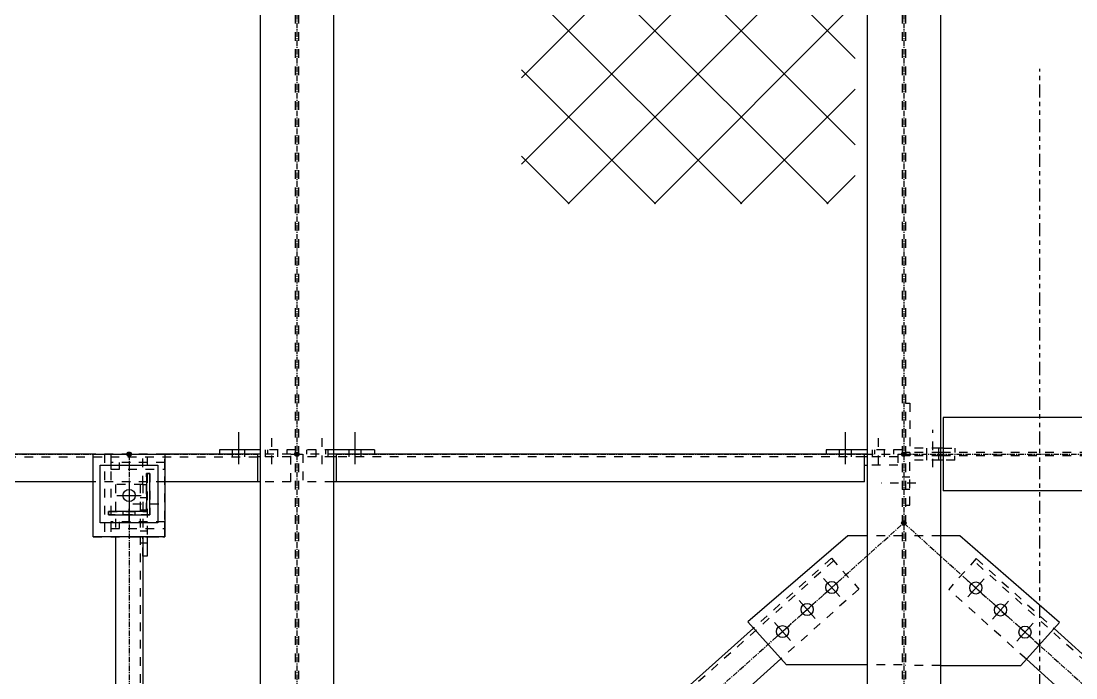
# Model space of a CAD drawing. Header units: inches. Extents: x 209270 to 234360, y -180214 to -150194.
# Drawn here: x 220911 to 222828, y -164670 to -163477 of the extents above; entities that cross this region are included whole.
import ezdxf

# ---------------------------------------------------------------- set-up
doc = ezdxf.new("R2010")
doc.units = ezdxf.units.IN
doc.header["$LTSCALE"] = 10
doc.header["$MEASUREMENT"] = 0
for name, pattern in [('CENTER', [2, 1.25, -0.25, 0.25, -0.25]), ('DXK_LINE_DOT2', [3.9198, 1.9599, -1.9599]), ('DXK_LINE_DOT5', [7.8785, 2.979, -0.9799, 0.9799, -0.9799, 0.9799, -0.9799]), ('PHANTOM', [2.5, 1.25, -0.25, 0.25, -0.25, 0.25, -0.25])]:
    doc.linetypes.add(name, pattern=pattern)
doc.layers.get('0').update_dxf_attribs({"color": 1})
for name, color, linetype in [('_BLUE_0', 5, 'Continuous'), ('_BLUE_1', 5, 'Continuous'), ('_BLUE_2', 5, 'Continuous'), ('_BLUE_4', 5, 'Continuous')]:
    doc.layers.add(name, color=color, linetype=linetype)
doc.layers.add('PANTHOM', color=1, linetype='PHANTOM', lineweight=0)

# ---------------------------------------------------------------- blocks, each defined once
blk = doc.blocks.new('MECH_DRAWING')
at = {"layer": 'PANTHOM'}
h = blk.add_hatch(dxfattribs=at)
h.set_pattern_fill('ANSI37', color=256, scale=887.309452, angle=-180)
h.set_pattern_definition([(225, (325665.5, 2107540.08), (78.4278163, -78.4278163), []), (315, (325665.5, 2107540.08), (78.4278163, 78.4278163), [])])
h.paths.add_polyline_path([(222426.7, -163808.8), (222426.7, -163206.6), (221820.1, -163206.6), (221820.1, -163808.8)])
blk = doc.blocks.new('GridLine-116860372-154898 - 114867')
at = {"layer": '_BLUE_2', "linetype": 'DXK_LINE_DOT5'}
blk.add_line((16763.1, 10927.9), (16763.1, 14695.8), dxfattribs=at)
blk = doc.blocks.new('Part-116860372-115070 - 114867')
at = {"layer": '_BLUE_4', "linetype": 'Continuous'}
for points in [[(16454.3, 13659.6, -1), (16454.3, 13669.6, -1)], [(15231.8, 12565.8, -1), (15231.8, 12575.8, -1)]]:
    blk.add_hatch(color=256, dxfattribs=at).paths.add_polyline_path(points)
at = {"layer": '_BLUE_1', "linetype": 'DXK_LINE_DOT2'}
for p, q in [((16294.8, 13578.9), (15393.6, 12772.6)), ((16289.8, 13584.5), (16112.8, 13426.1)), ((16289.8, 13584.5), (16352.3, 13514.6)), ((16352.3, 13514.6), (16175.3, 13356.3)), ((15388.6, 12778.2), (15565.6, 12936.6)), ((15628.1, 12866.7), (15451.1, 12708.3)), ((15451.1, 12708.3), (15388.6, 12778.2))]:
    blk.add_line(p, q, dxfattribs=at)
at = {"layer": '_BLUE_2', "linetype": 'Continuous'}
for p, q in [((16112.8, 13426.1), (15565.6, 12936.6)), ((16175.3, 13356.3), (15628.1, 12866.7))]:
    blk.add_line(p, q, dxfattribs=at)
at = {"layer": '_BLUE_4', "linetype": 'CENTER'}
blk.add_line((15231.8, 12570.8), (16454.3, 13664.6), dxfattribs=at)
at = {"layer": '_BLUE_4', "linetype": 'Continuous'}
for centre in [(16454.3, 13664.6), (15231.8, 12570.8)]:
    blk.add_circle(centre, 5, dxfattribs=at)
blk = doc.blocks.new('Bolt-116860372-149988 - 114867')
at = {"layer": '_BLUE_2', "linetype": 'Continuous'}
for p, q in [((14694.3, 13754.6), (14694.3, 13699.6)), ((14666.8, 13727.1), (14721.8, 13727.1))]:
    blk.add_line(p, q, dxfattribs=at)
blk.add_circle((14694.3, 13727.1), 13.8, dxfattribs=at)
blk = doc.blocks.new('Part-116860372-114994 - 114867')
at = {"layer": '_BLUE_4', "linetype": 'Continuous'}
for points in [[(15075.6, 15315.8, -1), (15075.6, 15325.8, -1)], [(15075.6, 12565.8, -1), (15075.6, 12575.8, -1)]]:
    blk.add_hatch(color=256, dxfattribs=at).paths.add_polyline_path(points)
at = {"layer": '_BLUE_1', "linetype": 'DXK_LINE_DOT2'}
for p, q in [((14992.3, 15303.4), (14992.3, 15177.7)), ((15158.8, 15303.4), (14992.3, 15303.4)), ((15072, 15303.4), (15072, 15177.7)), ((15079.1, 15303.4), (15079.1, 15177.7)), ((15158.8, 15303.4), (15158.8, 15177.7)), ((15072, 15171.5), (15072, 12695.8)), ((15079.1, 15171.5), (15079.1, 12695.8)), ((14992.3, 12745.8), (14992.3, 12586.7)), ((14994.3, 12695.8), (14992.3, 12695.8)), ((15072, 12689.6), (15072, 12586.7)), ((15079.1, 12689.6), (15079.1, 12586.7)), ((15158.8, 12689.6), (15158.8, 12586.7)), ((15158.8, 12586.7), (14992.3, 12586.7))]:
    blk.add_line(p, q, dxfattribs=at)
at = {"layer": '_BLUE_2', "linetype": 'Continuous'}
for p, q in [((14992.3, 15177.7), (14992.3, 12745.8)), ((15158.8, 15171.5), (14992.3, 15171.5)), ((15072, 15177.7), (15072, 15171.5)), ((15079.1, 15177.7), (15079.1, 15171.5)), ((15158.8, 15177.7), (15158.8, 12689.6)), ((15158.8, 12695.8), (14994.3, 12695.8)), ((15072, 12695.8), (15072, 12689.6)), ((15079.1, 12695.8), (15079.1, 12689.6))]:
    blk.add_line(p, q, dxfattribs=at)
at = {"layer": '_BLUE_4', "linetype": 'CENTER'}
blk.add_line((15075.6, 15320.8), (15075.6, 12570.8), dxfattribs=at)
at = {"layer": '_BLUE_4', "linetype": 'Continuous'}
for centre in [(15075.6, 15320.8), (15075.6, 12570.8)]:
    blk.add_circle(centre, 5, dxfattribs=at)
blk = doc.blocks.new('Part-116860372-115018 - 114867')
at = {"layer": '_BLUE_4', "linetype": 'Continuous'}
for points in [[(16454.3, 15315.8, -1), (16454.3, 15325.8, -1)], [(16454.3, 12565.8, -1), (16454.3, 12575.8, -1)]]:
    blk.add_hatch(color=256, dxfattribs=at).paths.add_polyline_path(points)
at = {"layer": '_BLUE_1', "linetype": 'DXK_LINE_DOT2'}
for p, q in [((16371.1, 15303.4), (16371.1, 15177.7)), ((16537.6, 15303.4), (16371.1, 15303.4)), ((16450.8, 15303.4), (16450.8, 15177.7)), ((16457.9, 15303.4), (16457.9, 15177.7)), ((16537.6, 15303.4), (16537.6, 15177.7)), ((16450.8, 15171.5), (16450.8, 12695.8)), ((16457.9, 15171.5), (16457.9, 12695.8)), ((16371.1, 12689.6), (16371.1, 12586.7)), ((16450.8, 12689.6), (16450.8, 12586.7)), ((16457.9, 12689.6), (16457.9, 12586.7)), ((16537.6, 12689.6), (16537.6, 12586.7)), ((16537.6, 12586.7), (16371.1, 12586.7))]:
    blk.add_line(p, q, dxfattribs=at)
at = {"layer": '_BLUE_2', "linetype": 'Continuous'}
for p, q in [((16371.1, 15177.7), (16371.1, 12689.6)), ((16537.6, 15171.5), (16371.1, 15171.5)), ((16450.8, 15177.7), (16450.8, 15171.5)), ((16457.9, 15177.7), (16457.9, 15171.5)), ((16537.6, 15177.7), (16537.6, 12689.6)), ((16537.6, 12695.8), (16371.1, 12695.8)), ((16450.8, 12695.8), (16450.8, 12689.6)), ((16457.9, 12695.8), (16457.9, 12689.6))]:
    blk.add_line(p, q, dxfattribs=at)
at = {"layer": '_BLUE_4', "linetype": 'CENTER'}
blk.add_line((16454.3, 15320.8), (16454.3, 12570.8), dxfattribs=at)
at = {"layer": '_BLUE_4', "linetype": 'Continuous'}
for centre in [(16454.3, 15320.8), (16454.3, 12570.8)]:
    blk.add_circle(centre, 5, dxfattribs=at)
blk = doc.blocks.new('Part-116860372-115020 - 114867')
at = {"layer": '_BLUE_4', "linetype": 'Continuous'}
for points in [[(16454.3, 13815.8, -1), (16454.3, 13825.8, -1)], [(17825.6, 13815.8, -1), (17825.6, 13825.8, -1)]]:
    blk.add_hatch(color=256, dxfattribs=at).paths.add_polyline_path(points)
at = {"layer": '_BLUE_1', "linetype": 'DXK_LINE_DOT2'}
for p, q in [((17356.8, 13904.1), (16919.3, 13904.1)), ((16467.9, 13824.4), (16467.9, 13817.3)), ((16537.6, 13824.4), (16467.9, 13824.4)), ((16537.6, 13817.3), (16467.9, 13817.3)), ((17736.1, 13824.4), (16543.8, 13824.4)), ((17736.1, 13817.3), (16543.8, 13817.3)), ((17812, 13824.4), (17742.3, 13824.4)), ((17812, 13817.3), (17742.3, 13817.3)), ((17812, 13824.4), (17812, 13817.3)), ((17356.8, 13737.6), (16919.3, 13737.6))]:
    blk.add_line(p, q, dxfattribs=at)
at = {"layer": '_BLUE_2', "linetype": 'Continuous'}
for p, q in [((16543.8, 13904.1), (16543.8, 13737.6)), ((16919.3, 13904.1), (16543.8, 13904.1)), ((17736.1, 13904.1), (17356.8, 13904.1)), ((17736.1, 13904.1), (17736.1, 13737.6)), ((16543.8, 13824.4), (16537.6, 13824.4)), ((16543.8, 13817.3), (16537.6, 13817.3)), ((17742.3, 13824.4), (17736.1, 13824.4)), ((17742.3, 13817.3), (17736.1, 13817.3)), ((16919.3, 13737.6), (16543.8, 13737.6)), ((17736.1, 13737.6), (17356.8, 13737.6))]:
    blk.add_line(p, q, dxfattribs=at)
at = {"layer": '_BLUE_4', "linetype": 'CENTER'}
blk.add_line((16454.3, 13820.8), (17825.6, 13820.8), dxfattribs=at)
at = {"layer": '_BLUE_4', "linetype": 'Continuous'}
for centre in [(16454.3, 13820.8), (17825.6, 13820.8)]:
    blk.add_circle(centre, 5, dxfattribs=at)
blk = doc.blocks.new('Part-116860372-115022 - 114867')
at = {"layer": '_BLUE_4', "linetype": 'Continuous'}
for points in [[(13700.6, 13815.8, -1), (13700.6, 13825.8, -1)], [(15075.6, 13815.8, -1), (15075.6, 13825.8, -1)]]:
    blk.add_hatch(color=256, dxfattribs=at).paths.add_polyline_path(points)
at = {"layer": '_BLUE_1', "linetype": 'DXK_LINE_DOT2'}
for p, q in [((13714.1, 13820.8), (13714.1, 13758.3)), ((13790.1, 13820.8), (13714.1, 13820.8)), ((13783.8, 13814.6), (13714.1, 13814.6)), ((13790.1, 13814.6), (14986.1, 13814.6)), ((14775.6, 13820.8), (14613.1, 13820.8)), ((15062, 13820.8), (14986.1, 13820.8)), ((15062, 13814.6), (14992.3, 13814.6)), ((15062, 13758.3), (15062, 13820.8)), ((13783.8, 13758.3), (13714.1, 13758.3)), ((14775.6, 13758.3), (14613.1, 13758.3)), ((15062, 13758.3), (14986.1, 13758.3))]:
    blk.add_line(p, q, dxfattribs=at)
at = {"layer": '_BLUE_2', "linetype": 'Continuous'}
for p, q in [((13783.8, 13814.6), (13790.1, 13814.6)), ((14613.1, 13820.8), (13790.1, 13820.8)), ((13790.1, 13820.8), (13790.1, 13758.3)), ((14986.1, 13820.8), (14775.6, 13820.8)), ((14986.1, 13820.8), (14986.1, 13758.3)), ((14992.3, 13814.6), (14986.1, 13814.6)), ((14613.1, 13758.3), (13783.8, 13758.3)), ((14992.3, 13758.3), (14775.6, 13758.3))]:
    blk.add_line(p, q, dxfattribs=at)
at = {"layer": '_BLUE_4', "linetype": 'CENTER'}
for p, q in [((13700.6, 13820.8), (13714.1, 13820.8)), ((13790.1, 13820.8), (14613.1, 13820.8)), ((14775.6, 13820.8), (14986.1, 13820.8)), ((15062, 13820.8), (15075.6, 13820.8))]:
    blk.add_line(p, q, dxfattribs=at)
at = {"layer": '_BLUE_4', "linetype": 'Continuous'}
for centre in [(13700.6, 13820.8), (15075.6, 13820.8)]:
    blk.add_circle(centre, 5, dxfattribs=at)
blk = doc.blocks.new('Part-116860372-115023 - 114867')
at = {"layer": '_BLUE_4', "linetype": 'Continuous'}
for points in [[(15075.6, 13815.8, -1), (15075.6, 13825.8, -1)], [(16454.3, 13815.8, -1), (16454.3, 13825.8, -1)]]:
    blk.add_hatch(color=256, dxfattribs=at).paths.add_polyline_path(points)
at = {"layer": '_BLUE_1', "linetype": 'DXK_LINE_DOT2'}
for p, q in [((15165.1, 13820.8), (15089.1, 13820.8)), ((15089.1, 13820.8), (15089.1, 13758.3)), ((15158.8, 13814.6), (15089.1, 13814.6)), ((16364.8, 13814.6), (15165.1, 13814.6)), ((16364.8, 13820.8), (16440.8, 13820.8)), ((16440.8, 13814.6), (16371.1, 13814.6)), ((16440.8, 13820.8), (16440.8, 13795.8)), ((16440.8, 13795.8), (16371.1, 13795.8)), ((15158.8, 13758.3), (15089.1, 13758.3))]:
    blk.add_line(p, q, dxfattribs=at)
at = {"layer": '_BLUE_2', "linetype": 'Continuous'}
for p, q in [((15165.1, 13814.6), (15158.8, 13814.6)), ((16364.8, 13820.8), (15165.1, 13820.8)), ((15165.1, 13820.8), (15165.1, 13758.3)), ((16364.8, 13758.3), (16364.8, 13820.8)), ((16371.1, 13814.6), (16364.8, 13814.6)), ((16364.8, 13795.8), (16371.1, 13795.8)), ((16364.8, 13758.3), (15158.8, 13758.3))]:
    blk.add_line(p, q, dxfattribs=at)
at = {"layer": '_BLUE_4', "linetype": 'CENTER'}
for p, q in [((15075.6, 13820.8), (15089.1, 13820.8)), ((15165.1, 13820.8), (16364.8, 13820.8)), ((16440.8, 13820.8), (16454.3, 13820.8))]:
    blk.add_line(p, q, dxfattribs=at)
at = {"layer": '_BLUE_4', "linetype": 'Continuous'}
for centre in [(15075.6, 13820.8), (16454.3, 13820.8)]:
    blk.add_circle(centre, 5, dxfattribs=at)
blk = doc.blocks.new('Part-116860372-149984 - 114867')
at = {"layer": '_BLUE_1', "linetype": 'DXK_LINE_DOT2'}
for p, q in [((14733.7, 13690.8), (14733.7, 13777.1)), ((14733.7, 13777.1), (14741.2, 13777.1)), ((14741.2, 13777.1), (14741.2, 13683.3)), ((14647.4, 13683.3), (14647.4, 13690.8)), ((14647.4, 13690.8), (14733.7, 13690.8)), ((14741.2, 13683.3), (14647.4, 13683.3))]:
    blk.add_line(p, q, dxfattribs=at)
at = {"layer": '_BLUE_2', "linetype": 'Continuous'}
for p, q in [((14741.2, 13777.1), (14733.7, 13777.1)), ((14733.7, 13777.1), (14733.7, 13690.8)), ((14741.2, 13683.3), (14741.2, 13777.1)), ((14733.7, 13690.8), (14647.4, 13690.8)), ((14647.4, 13690.8), (14647.4, 13683.3)), ((14647.4, 13683.3), (14741.2, 13683.3))]:
    blk.add_line(p, q, dxfattribs=at)
blk = doc.blocks.new('Part-116860372-115069 - 114867')
at = {"layer": '_BLUE_4', "linetype": 'Continuous'}
for points in [[(13700.6, 13659.6, -1), (13700.6, 13669.6, -1)], [(14919.3, 12565.8, -1), (14919.3, 12575.8, -1)]]:
    blk.add_hatch(color=256, dxfattribs=at).paths.add_polyline_path(points)
at = {"layer": '_BLUE_1', "linetype": 'DXK_LINE_DOT2'}
for p, q in [((13871.4, 13578.4), (13808.8, 13508.7)), ((14758.2, 12772.5), (13866.4, 13572.8)), ((13871.4, 13578.4), (14048.2, 13419.8)), ((13985.6, 13350), (13808.8, 13508.7)), ((14763.2, 12778.1), (14586.5, 12936.7)), ((14700.6, 12708.3), (14523.8, 12867)), ((14763.2, 12778.1), (14700.6, 12708.3))]:
    blk.add_line(p, q, dxfattribs=at)
at = {"layer": '_BLUE_2', "linetype": 'Continuous'}
for p, q in [((14586.5, 12936.7), (14048.2, 13419.8)), ((14523.8, 12867), (13985.6, 13350))]:
    blk.add_line(p, q, dxfattribs=at)
at = {"layer": '_BLUE_4', "linetype": 'CENTER'}
blk.add_line((13700.6, 13664.6), (14919.3, 12570.8), dxfattribs=at)
at = {"layer": '_BLUE_4', "linetype": 'Continuous'}
for centre in [(13700.6, 13664.6), (14919.3, 12570.8)]:
    blk.add_circle(centre, 5, dxfattribs=at)
blk = doc.blocks.new('Part-116860372-115071 - 114867')
at = {"layer": '_BLUE_4', "linetype": 'Continuous'}
for points in [[(16454.3, 13659.6, -1), (16454.3, 13669.6, -1)], [(17669.3, 12565.8, -1), (17669.3, 12575.8, -1)]]:
    blk.add_hatch(color=256, dxfattribs=at).paths.add_polyline_path(points)
at = {"layer": '_BLUE_1', "linetype": 'DXK_LINE_DOT2'}
for p, q in [((16619, 13583.6), (16556.3, 13513.9)), ((17508.9, 12772.4), (16614, 13578)), ((16619, 13583.6), (16795.6, 13424.7)), ((16732.8, 13355), (16556.3, 13513.9)), ((17513.9, 12778), (17337.4, 12936.9)), ((17451.2, 12708.3), (17274.7, 12867.2)), ((17513.9, 12778), (17451.2, 12708.3))]:
    blk.add_line(p, q, dxfattribs=at)
at = {"layer": '_BLUE_2', "linetype": 'Continuous'}
for p, q in [((17337.4, 12936.9), (16795.6, 13424.7)), ((17274.7, 12867.2), (16732.8, 13355))]:
    blk.add_line(p, q, dxfattribs=at)
at = {"layer": '_BLUE_4', "linetype": 'CENTER'}
blk.add_line((16454.3, 13664.6), (17669.3, 12570.8), dxfattribs=at)
at = {"layer": '_BLUE_4', "linetype": 'Continuous'}
for centre in [(16454.3, 13664.6), (17669.3, 12570.8)]:
    blk.add_circle(centre, 5, dxfattribs=at)
blk = doc.blocks.new('Part-116860372-115297 - 114867')
at = {"layer": '_BLUE_1', "linetype": 'DXK_LINE_DOT2'}
for p, q in [((16457.9, 13936.9), (16467.9, 13936.9)), ((16467.9, 13936.9), (16467.9, 13834.4)), ((16537.6, 13834.4), (16467.9, 13834.4)), ((16543.8, 13834.4), (16570.4, 13834.4)), ((16570.4, 13834.4), (16570.4, 13824.4)), ((16467.9, 13824.4), (16457.9, 13824.4)), ((16543.8, 13824.4), (16537.6, 13824.4))]:
    blk.add_line(p, q, dxfattribs=at)
at = {"layer": '_BLUE_2', "linetype": 'Continuous'}
blk.add_line((16543.8, 13834.4), (16537.6, 13834.4), dxfattribs=at)
blk = doc.blocks.new('Bolt-116860372-115301 - 114867')
at = {"layer": '_BLUE_1', "linetype": 'DXK_LINE_DOT2'}
for p, q in [((16481.8, 13754.8), (16403.1, 13754.8)), ((16457.9, 13768.5), (16450.8, 13768.5)), ((16467.9, 13768.5), (16457.9, 13768.5)), ((16457.9, 13741), (16450.8, 13741)), ((16467.9, 13741), (16457.9, 13741))]:
    blk.add_line(p, q, dxfattribs=at)
blk = doc.blocks.new('Part-116860372-115100 - 114867')
at = {"layer": '_BLUE_4', "linetype": 'Continuous'}
for points in [[(14694.3, 13815.8, -1), (14694.3, 13825.8, -1)], [(14694.3, 12565.8, -1), (14694.3, 12575.8, -1)]]:
    blk.add_hatch(color=256, dxfattribs=at).paths.add_polyline_path(points)
at = {"layer": '_BLUE_1', "linetype": 'DXK_LINE_DOT2'}
for p, q in [((14663.1, 13752.1), (14663.1, 13633.3)), ((14725.6, 13752.1), (14663.1, 13752.1)), ((14719.3, 13752.1), (14719.3, 12695.8)), ((14725.6, 13752.1), (14725.6, 13633.3)), ((14663.1, 13108.3), (14663.1, 12920.8)), ((14725.6, 13108.3), (14725.6, 12920.8)), ((14663.1, 12689.6), (14663.1, 12586.7)), ((14719.3, 12689.6), (14719.3, 12586.7)), ((14725.6, 12695.8), (14725.6, 12586.7)), ((14725.6, 12586.7), (14663.1, 12586.7))]:
    blk.add_line(p, q, dxfattribs=at)
at = {"layer": '_BLUE_2', "linetype": 'Continuous'}
for p, q in [((14663.1, 13633.3), (14663.1, 13108.3)), ((14725.6, 13633.3), (14725.6, 13108.3)), ((14663.1, 12920.8), (14663.1, 12689.6)), ((14725.6, 12920.8), (14725.6, 12695.8)), ((14663.1, 12695.8), (14725.6, 12695.8)), ((14719.3, 12695.8), (14719.3, 12689.6))]:
    blk.add_line(p, q, dxfattribs=at)
at = {"layer": '_BLUE_4', "linetype": 'CENTER'}
blk.add_line((14694.3, 13820.8), (14694.3, 12570.8), dxfattribs=at)
at = {"layer": '_BLUE_4', "linetype": 'Continuous'}
for centre in [(14694.3, 13820.8), (14694.3, 12570.8)]:
    blk.add_circle(centre, 5, dxfattribs=at)
blk = doc.blocks.new('Part-116860372-115298 - 114867')
at = {"layer": '_BLUE_1', "linetype": 'DXK_LINE_DOT2'}
for p, q in [((16467.9, 13817.3), (16457.9, 13817.3)), ((16467.9, 13704.8), (16467.9, 13807.3)), ((16537.6, 13807.3), (16467.9, 13807.3)), ((16543.8, 13817.3), (16537.6, 13817.3)), ((16570.4, 13807.3), (16543.8, 13807.3)), ((16570.4, 13807.3), (16570.4, 13817.3)), ((16457.9, 13704.8), (16467.9, 13704.8))]:
    blk.add_line(p, q, dxfattribs=at)
at = {"layer": '_BLUE_2', "linetype": 'Continuous'}
blk.add_line((16543.8, 13807.3), (16537.6, 13807.3), dxfattribs=at)
blk = doc.blocks.new('Bolt-116860372-115299 - 114867')
at = {"layer": '_BLUE_1', "linetype": 'DXK_LINE_DOT2'}
for p, q in [((16520.4, 13791), (16520.4, 13876)), ((16506.6, 13824.4), (16506.6, 13834.4)), ((16534.1, 13824.4), (16534.1, 13834.4)), ((16506.6, 13817.3), (16506.6, 13824.4)), ((16506.6, 13807.3), (16506.6, 13817.3)), ((16534.1, 13817.3), (16534.1, 13824.4)), ((16534.1, 13807.3), (16534.1, 13817.3))]:
    blk.add_line(p, q, dxfattribs=at)
blk = doc.blocks.new('Part-116860372-115653 - 114867')
at = {"layer": '_BLUE_1', "linetype": 'DXK_LINE_DOT2'}
for p, q in [((15158.8, 13830.8), (15079.1, 13830.8)), ((15097.9, 13820.8), (15097.9, 13830.8)), ((15141.6, 13820.8), (15141.6, 13830.8))]:
    blk.add_line(p, q, dxfattribs=at)
at = {"layer": '_BLUE_2', "linetype": 'Continuous'}
for p, q in [((15251.6, 13830.8), (15158.8, 13830.8)), ((15251.6, 13830.8), (15251.6, 13820.8)), ((15165.1, 13820.8), (15158.8, 13820.8))]:
    blk.add_line(p, q, dxfattribs=at)
blk = doc.blocks.new('Bolt-116860372-115654 - 114867')
at = {"layer": '_BLUE_1', "linetype": 'DXK_LINE_DOT2'}
for p, q in [((15132.9, 13798.3), (15132.9, 13870.8)), ((15119.1, 13820.8), (15119.1, 13830.8)), ((15146.6, 13820.8), (15146.6, 13830.8)), ((15119.1, 13814.6), (15119.1, 13820.8)), ((15146.6, 13814.6), (15146.6, 13820.8))]:
    blk.add_line(p, q, dxfattribs=at)
at = {"layer": '_BLUE_2', "linetype": 'Continuous'}
for p, q in [((15207.9, 13798.3), (15207.9, 13870.8)), ((15194.1, 13820.8), (15194.1, 13830.8)), ((15221.6, 13820.8), (15221.6, 13830.8)), ((15194.1, 13814.6), (15194.1, 13820.8)), ((15221.6, 13814.6), (15221.6, 13820.8))]:
    blk.add_line(p, q, dxfattribs=at)
blk = doc.blocks.new('Part-116860372-115655 - 114867')
at = {"layer": '_BLUE_1', "linetype": 'DXK_LINE_DOT2'}
for p, q in [((15072, 13830.8), (14992.3, 13830.8)), ((15009.5, 13820.8), (15009.5, 13830.8)), ((15053.3, 13820.8), (15053.3, 13830.8))]:
    blk.add_line(p, q, dxfattribs=at)
at = {"layer": '_BLUE_2', "linetype": 'Continuous'}
for p, q in [((14992.3, 13830.8), (14899.5, 13830.8)), ((14899.5, 13830.8), (14899.5, 13820.8)), ((14992.3, 13820.8), (14986.1, 13820.8))]:
    blk.add_line(p, q, dxfattribs=at)
blk = doc.blocks.new('Bolt-116860372-115656 - 114867')
at = {"layer": '_BLUE_1', "linetype": 'DXK_LINE_DOT2'}
for p, q in [((15018.3, 13798.3), (15018.3, 13870.8)), ((15004.5, 13820.8), (15004.5, 13830.8)), ((15032, 13820.8), (15032, 13830.8)), ((15004.5, 13814.6), (15004.5, 13820.8)), ((15032, 13814.6), (15032, 13820.8))]:
    blk.add_line(p, q, dxfattribs=at)
at = {"layer": '_BLUE_2', "linetype": 'Continuous'}
for p, q in [((14943.3, 13798.3), (14943.3, 13870.8)), ((14929.5, 13820.8), (14929.5, 13830.8)), ((14957, 13820.8), (14957, 13830.8)), ((14929.5, 13814.6), (14929.5, 13820.8)), ((14957, 13814.6), (14957, 13820.8))]:
    blk.add_line(p, q, dxfattribs=at)
blk = doc.blocks.new('Part-116860372-115657 - 114867')
at = {"layer": '_BLUE_1', "linetype": 'DXK_LINE_DOT2'}
for p, q in [((16450.8, 13830.8), (16371.1, 13830.8)), ((16388.3, 13820.8), (16388.3, 13830.8)), ((16432, 13820.8), (16432, 13830.8))]:
    blk.add_line(p, q, dxfattribs=at)
at = {"layer": '_BLUE_2', "linetype": 'Continuous'}
for p, q in [((16371.1, 13830.8), (16278.3, 13830.8)), ((16278.3, 13830.8), (16278.3, 13820.8)), ((16371.1, 13820.8), (16364.8, 13820.8))]:
    blk.add_line(p, q, dxfattribs=at)
blk = doc.blocks.new('Bolt-116860372-115658 - 114867')
at = {"layer": '_BLUE_1', "linetype": 'DXK_LINE_DOT2'}
for p, q in [((16397, 13798.3), (16397, 13870.8)), ((16383.3, 13820.8), (16383.3, 13830.8)), ((16410.8, 13820.8), (16410.8, 13830.8)), ((16383.3, 13814.6), (16383.3, 13820.8)), ((16410.8, 13814.6), (16410.8, 13820.8))]:
    blk.add_line(p, q, dxfattribs=at)
at = {"layer": '_BLUE_2', "linetype": 'Continuous'}
for p, q in [((16322, 13798.3), (16322, 13870.8)), ((16308.3, 13820.8), (16308.3, 13830.8)), ((16335.8, 13820.8), (16335.8, 13830.8)), ((16308.3, 13814.6), (16308.3, 13820.8)), ((16335.8, 13814.6), (16335.8, 13820.8))]:
    blk.add_line(p, q, dxfattribs=at)
blk = doc.blocks.new('Part-116860372-115677 - 114867')
at = {"layer": '_BLUE_1', "linetype": 'DXK_LINE_DOT2'}
for p, q in [((14725.6, 13752.1), (14725.6, 13814.6)), ((14735.6, 13814.6), (14735.6, 13633.3)), ((14725.6, 13795.9), (14735.6, 13795.9)), ((14725.6, 13795.9), (14735.6, 13795.9)), ((14725.6, 13752.1), (14735.6, 13752.1)), ((14725.6, 13589.6), (14725.6, 13633.3))]:
    blk.add_line(p, q, dxfattribs=at)
at = {"layer": '_BLUE_2', "linetype": 'Continuous'}
for p, q in [((14735.6, 13633.3), (14735.6, 13589.6)), ((14735.6, 13589.6), (14725.6, 13589.6))]:
    blk.add_line(p, q, dxfattribs=at)
blk = doc.blocks.new('Bolt-116860372-115678 - 114867')
at = {"layer": '_BLUE_1', "linetype": 'DXK_LINE_DOT2'}
for p, q in [((14703.1, 13708.3), (14775.6, 13708.3)), ((14719.3, 13722.1), (14725.6, 13722.1)), ((14725.6, 13722.1), (14735.6, 13722.1)), ((14719.3, 13694.6), (14725.6, 13694.6)), ((14725.6, 13694.6), (14735.6, 13694.6)), ((14719.3, 13647.1), (14725.6, 13647.1)), ((14725.6, 13647.1), (14735.6, 13647.1)), ((14703.1, 13633.3), (14775.6, 13633.3)), ((14719.3, 13619.6), (14725.6, 13619.6)), ((14725.6, 13619.6), (14735.6, 13619.6))]:
    blk.add_line(p, q, dxfattribs=at)
blk = doc.blocks.new('Part-116860372-116148 - 114867')
at = {"layer": '_BLUE_1', "linetype": 'DXK_LINE_DOT2'}
for p, q in [((16537.6, 13635.1), (16457.9, 13635.1)), ((16537.6, 13341.1), (16457.9, 13341.1))]:
    blk.add_line(p, q, dxfattribs=at)
at = {"layer": '_BLUE_2', "linetype": 'Continuous'}
for p, q in [((16581.6, 13635.1), (16537.6, 13635.1)), ((16808.1, 13438.6), (16581.6, 13635.1)), ((16720.3, 13341.1), (16808.1, 13438.6)), ((16537.6, 13341.1), (16720.3, 13341.1))]:
    blk.add_line(p, q, dxfattribs=at)
blk = doc.blocks.new('Bolt-116860372-116149 - 114867')
at = {"layer": '_BLUE_2', "linetype": 'Continuous'}
for p, q in [((16638.5, 13498.7), (16597.7, 13535.5)), ((16636.5, 13537.6), (16599.7, 13496.7)), ((16694.3, 13448.6), (16653.4, 13485.4)), ((16692.3, 13487.4), (16655.5, 13446.5)), ((16750, 13398.4), (16709.2, 13435.2)), ((16748, 13437.2), (16711.2, 13396.3))]:
    blk.add_line(p, q, dxfattribs=at)
for centre in [(16618.1, 13517.1), (16673.9, 13467), (16729.6, 13416.8)]:
    blk.add_circle(centre, 13.8, dxfattribs=at)
blk = doc.blocks.new('Part-116860372-116151 - 114867')
at = {"layer": '_BLUE_1', "linetype": 'DXK_LINE_DOT2'}
for p, q in [((16450.8, 13635.3), (16371.1, 13635.3)), ((16450.8, 13342.3), (16371.1, 13342.3))]:
    blk.add_line(p, q, dxfattribs=at)
at = {"layer": '_BLUE_2', "linetype": 'Continuous'}
for p, q in [((16327, 13635.3), (16100.3, 13440.1)), ((16371.1, 13635.3), (16327, 13635.3)), ((16187.8, 13342.3), (16100.3, 13440.1)), ((16371.1, 13342.3), (16187.8, 13342.3))]:
    blk.add_line(p, q, dxfattribs=at)
blk = doc.blocks.new('Bolt-116860372-116152 - 114867')
at = {"layer": '_BLUE_2', "linetype": 'Continuous'}
for p, q in [((16270.1, 13499.7), (16311, 13536.4)), ((16308.9, 13497.6), (16272.2, 13538.6)), ((16214.2, 13449.7), (16255.1, 13486.4)), ((16253, 13447.6), (16216.3, 13488.5)), ((16158.3, 13399.7), (16199.3, 13436.4)), ((16197.1, 13397.5), (16160.4, 13438.5))]:
    blk.add_line(p, q, dxfattribs=at)
for centre in [(16290.5, 13518.1), (16234.7, 13468.1), (16178.8, 13418)]:
    blk.add_circle(centre, 13.7, dxfattribs=at)
blk = doc.blocks.new('Part-116860372-116746 - 114867')
at = {"layer": '_BLUE_2', "linetype": 'Continuous'}
for p, q in [((14613.1, 13633.3), (14613.1, 13820.8)), ((14613.1, 13820.8), (14775.6, 13820.8)), ((14775.6, 13820.8), (14775.6, 13633.3)), ((14775.6, 13633.3), (14613.1, 13633.3))]:
    blk.add_line(p, q, dxfattribs=at)
blk = doc.blocks.new('Part-116860372-116745 - 114867')
at = {"layer": '_BLUE_1', "linetype": 'DXK_LINE_DOT2'}
for p, q in [((14653.1, 13820.8), (14638.1, 13820.8)), ((14638.1, 13820.8), (14638.1, 13633.3)), ((14653.1, 13820.8), (14653.1, 13633.3)), ((14653.1, 13633.3), (14638.1, 13633.3))]:
    blk.add_line(p, q, dxfattribs=at)
blk = doc.blocks.new('Part-116860372-116747 - 114867')
at = {"layer": '_BLUE_1', "linetype": 'DXK_LINE_DOT2'}
for p, q in [((14613.1, 13633.3), (14613.1, 13820.8)), ((14613.1, 13820.8), (14638.1, 13820.8)), ((14653.1, 13820.8), (14775.6, 13820.8)), ((14775.6, 13633.3), (14775.6, 13820.8)), ((14613.1, 13633.3), (14638.1, 13633.3)), ((14653.1, 13633.3), (14775.6, 13633.3))]:
    blk.add_line(p, q, dxfattribs=at)
blk = doc.blocks.new('Part-116860372-116748 - 114867')
at = {"layer": '_BLUE_1', "linetype": 'DXK_LINE_DOT2'}
for p, q in [((14775.6, 13667.1), (14653.1, 13667.1)), ((14653.1, 13667.1), (14653.1, 13652.1)), ((14671.8, 13667.1), (14671.8, 13652.1)), ((14775.6, 13652.1), (14775.6, 13667.1)), ((14653.1, 13652.1), (14775.6, 13652.1))]:
    blk.add_line(p, q, dxfattribs=at)
blk = doc.blocks.new('Part-116860372-116749 - 114867')
at = {"layer": '_BLUE_1', "linetype": 'DXK_LINE_DOT2'}
for p, q in [((14775.6, 13802.1), (14653.1, 13802.1)), ((14653.1, 13802.1), (14653.1, 13787.1)), ((14653.1, 13787.1), (14775.6, 13787.1)), ((14671.8, 13802.1), (14671.8, 13787.1)), ((14775.6, 13787.1), (14775.6, 13802.1))]:
    blk.add_line(p, q, dxfattribs=at)
blk = doc.blocks.new('Part-116860372-149986 - 114867')
at = {"layer": '_BLUE_2', "linetype": 'Continuous'}
for p, q in [((14628.7, 13664.6), (14628.7, 13795.8)), ((14628.7, 13795.8), (14759.9, 13795.8)), ((14759.9, 13795.8), (14759.9, 13664.6)), ((14759.9, 13664.6), (14628.7, 13664.6))]:
    blk.add_line(p, q, dxfattribs=at)
blk = doc.blocks.new('Bolt-116860372-150001 - 114867')
at = {"layer": '_BLUE_2', "linetype": 'Continuous'}
for p, q in [((14680.6, 13683.3), (14680.6, 13690.8)), ((14694.3, 13667.1), (14694.3, 13697.1)), ((14708.1, 13683.3), (14708.1, 13690.8))]:
    blk.add_line(p, q, dxfattribs=at)
blk = doc.blocks.new('STR_DRAWING')
at = {"layer": '_BLUE_0', "xscale": 0.8, "yscale": 0.8, "zscale": 0.8}
for name in ['Part-116860372-114994 - 114867', 'Part-116860372-115018 - 114867', 'GridLine-116860372-154898 - 114867', 'Part-116860372-115297 - 114867', 'Part-116860372-115020 - 114867', 'Bolt-116860372-115656 - 114867', 'Bolt-116860372-115654 - 114867', 'Bolt-116860372-115658 - 114867', 'Bolt-116860372-115299 - 114867', 'Part-116860372-115022 - 114867', 'Part-116860372-116746 - 114867', 'Part-116860372-116747 - 114867', 'Part-116860372-116745 - 114867', 'Part-116860372-115100 - 114867', 'Part-116860372-115655 - 114867', 'Part-116860372-115023 - 114867', 'Part-116860372-115653 - 114867', 'Part-116860372-115657 - 114867', 'Part-116860372-115298 - 114867', 'Part-116860372-149986 - 114867', 'Part-116860372-116749 - 114867', 'Part-116860372-115677 - 114867', 'Part-116860372-149984 - 114867', 'Bolt-116860372-115301 - 114867', 'Bolt-116860372-149988 - 114867', 'Bolt-116860372-115678 - 114867', 'Bolt-116860372-150001 - 114867', 'Part-116860372-115069 - 114867', 'Part-116860372-116748 - 114867', 'Part-116860372-115070 - 114867', 'Part-116860372-115071 - 114867', 'Part-116860372-116151 - 114867', 'Part-116860372-116148 - 114867', 'Bolt-116860372-116152 - 114867', 'Bolt-116860372-116149 - 114867']:
    blk.add_blockref(name, (971.5, 4264.2), dxfattribs=at)

msp = doc.modelspace()

# ---------------------------------------------------------------- block references
msp.add_blockref('MECH_DRAWING', (0, 0))
at = {"xscale": 0.9999999999078191, "yscale": 1.0000000000951985}
msp.add_blockref('STR_DRAWING', (208379.9, -179584.5), dxfattribs=at)

doc.saveas('drawing.dxf')
